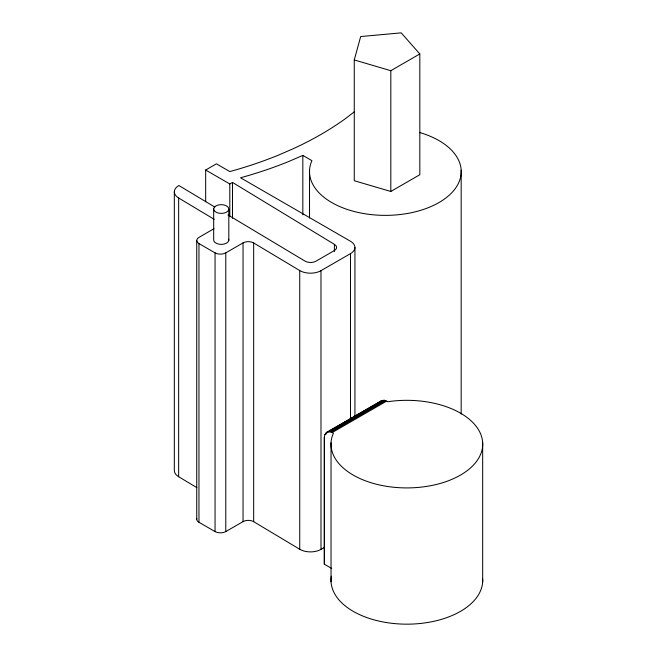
<?xml version="1.0" encoding="UTF-8"?>
<svg xmlns="http://www.w3.org/2000/svg" width="657" height="657" viewBox="0 0 657 657"><rect width="100%" height="100%" fill="white"/><g stroke="black" fill="none" stroke-linecap="round" stroke-linejoin="round"><path stroke-width="0.99" d="M331.777 568.502L324.336 564.207L324.344 437.069L324.878 434.647L326.833 432.281L381.347 400.811L384.386 400.294L387.95 401.731L390.307 401.378A75.859 43.797 0 0 1 480.883 453.675L479.7 456.336A75.859 43.797 0 0 1 428.019 486.172L423.404 486.862A75.859 43.797 0 0 1 332.828 434.564L333.436 433.201L331.029 432.035L328.771 431.723L326.833 432.281M324.336 564.207L324.344 437.069M354.263 59.943L360.685 36.554L401.197 32.85L419.823 53.948L419.823 174.729L390.816 191.474L354.263 180.724L354.263 59.943L390.816 70.701L419.823 53.948M379.902 402.199L381.347 400.811M354.304 111.813L345.869 118.317A328.451 189.635 0 0 1 293.112 148.778L278.149 155.249A328.451 189.635 0 0 1 229.802 171.576L216.399 163.831L205.666 170.023L205.666 201.789M337.074 426.927L339.636 425.317M340.482 424.816L365.202 410.543M205.666 170.023L229.802 183.96L232.488 182.416L334.397 244.347L334.397 251.524M214.059 228.669L198.964 237.382A7.588 4.377 0 0 0 198.964 243.575L198.964 522.282L215.053 531.579A7.588 4.377 0 0 0 225.786 531.579L243.041 521.609A7.449 4.303 0 0 1 253.668 521.666L299.732 549.268A14.897 8.598 0 0 0 320.994 549.383L324.459 547.38M198.964 243.575L215.053 252.863A7.588 4.377 0 0 0 225.786 252.863L243.041 242.901A7.449 4.303 0 0 1 253.668 242.959L299.732 270.553A14.897 8.598 0 0 0 320.994 270.668L350.493 253.635A15.168 8.763 0 0 0 350.493 241.25L240.536 177.768A328.451 189.635 0 0 0 288.883 161.441L302.828 155.405L311.935 160.661L311.328 162.024A75.859 43.797 0 0 0 401.903 214.313L406.519 213.632A75.859 43.797 0 0 0 458.2 183.796L459.383 181.127A75.859 43.797 0 0 0 419.79 132.55M326.044 432.881L382.267 400.417M325.387 433.677L327.892 432.232M328.771 431.723L383.286 400.244M324.878 434.647L326.521 433.702M329.863 431.772L384.386 400.294M331.029 432.035L385.544 400.565M332.22 432.52L386.743 401.041M214.798 207.045L178.852 185.512A15.456 8.927 0 0 0 178.655 198.012L178.655 476.727L196.87 487.634M227.946 214.929L305.103 261.149A7.588 4.377 0 0 0 315.927 261.207L334.397 250.539A7.588 4.377 0 0 0 334.397 244.347M178.655 198.012L214.215 219.323M482.673 442.744L482.673 581.749M461.173 170.196L461.173 414.074M390.816 70.701L390.816 191.474M354.936 247.443L354.936 416.513M350.493 253.635L350.493 419.634M331.038 442.744L331.038 581.749M320.994 270.668L320.994 549.383M309.537 170.196L309.537 218.034M302.828 155.405L302.828 214.839M299.732 270.553L299.732 549.268M253.668 242.959L253.668 521.666M243.041 242.901L243.041 521.609M232.488 182.416L232.488 218.28M229.802 183.96L229.802 216.753M228.817 209.337A7.588 4.377 0 0 1 217.007 212.654A7.588 4.377 0 0 1 217.935 205.091A7.588 4.377 0 0 1 228.817 209.337L228.817 240.306M225.786 252.863L225.786 531.579M215.053 252.863L215.053 531.579M213.681 208.721L213.681 239.69A7.588 4.377 0 0 0 221.705 244.371A7.588 4.377 0 0 0 228.702 239.164M196.739 240.478L196.739 519.186M174.327 191.737L174.327 470.453A15.456 8.927 0 0 0 178.655 476.727M198.964 522.282A7.588 4.377 0 0 1 196.804 518.619M482.673 578.998A75.859 43.797 0 0 1 480.883 589.929L479.7 592.598A75.859 43.797 0 0 1 428.019 622.434L423.404 623.115A75.859 43.797 0 0 1 331.342 576.255"/></g></svg>
